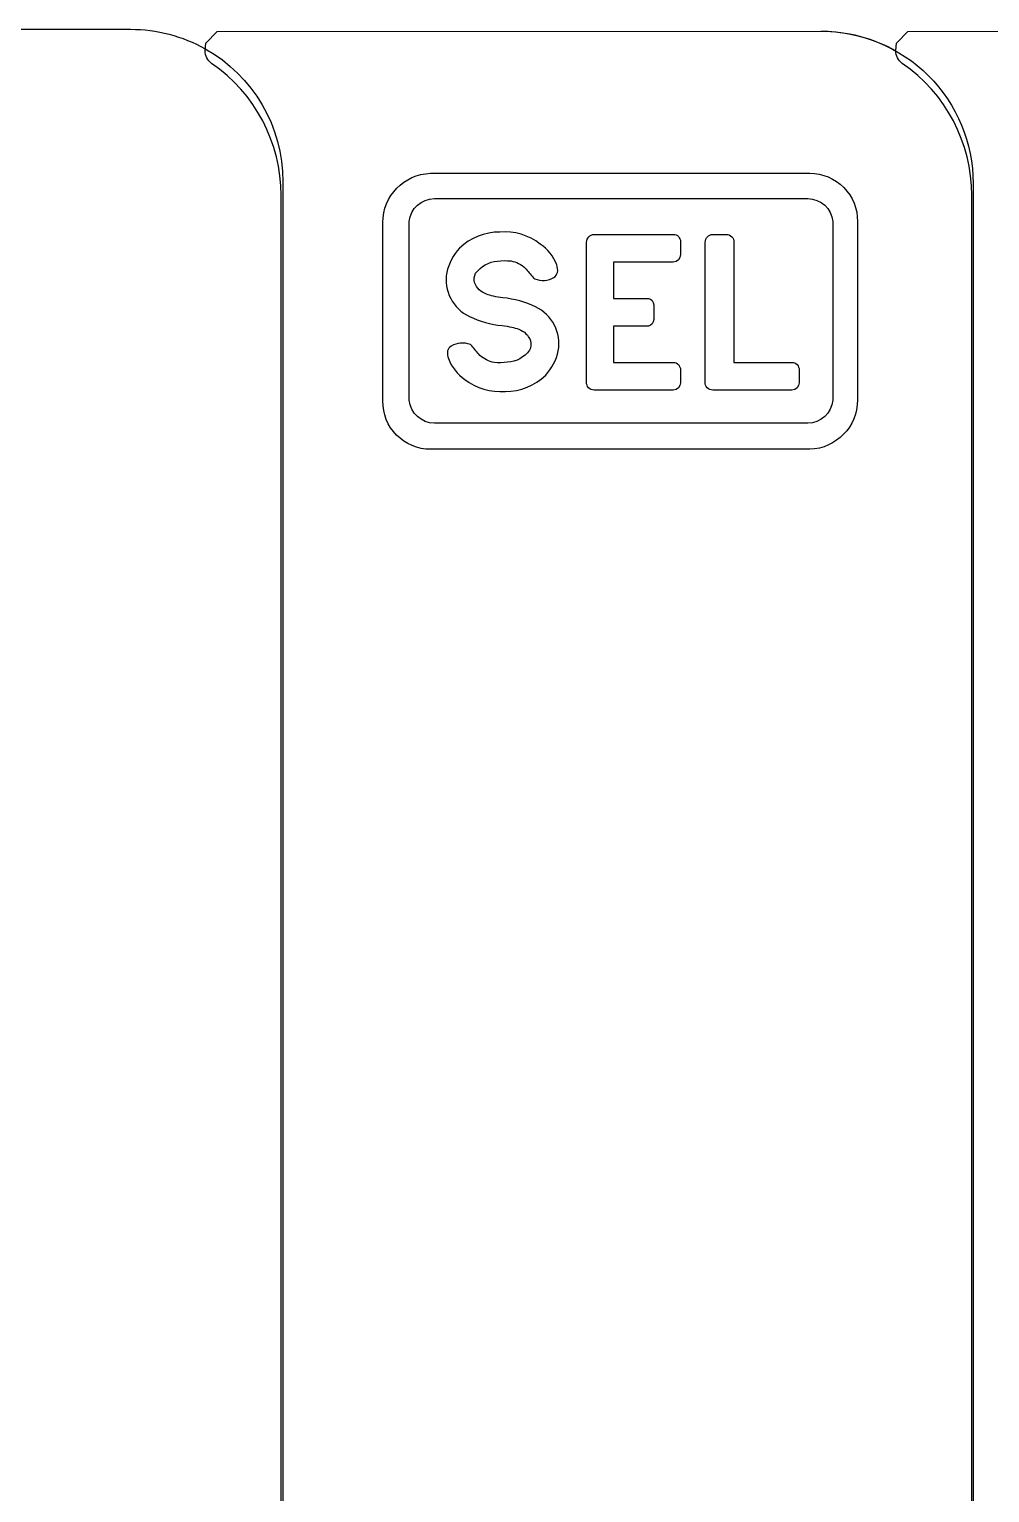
# Model space of a CAD drawing. Extents: x 1 to 47, y 1 to 35.
# Drawn here: x 8.424 to 9.664, y 15.313 to 17.203 of the extents above; entities that cross this region are included whole.
import ezdxf

# ---------------------------------------------------------------- set-up
doc = ezdxf.new("R2010")
doc.units = 0
doc.header["$MEASUREMENT"] = 0
for name, color, linetype in [('10_00______DWG_', 7, 'CONTINUOUS'), ('9_01__0__NONE', 7, 'CONTINUOUS'), ('9_02__1__21_UNIVERSAL_BINA', 7, 'CONTINUOUS'), ('9_03__2__42_UNIVERSAL_BINA', 7, 'CONTINUOUS'), ('9_04__3__63_UNIVERSAL_BINA', 7, 'CONTINUOUS'), ('9_05__4__84_UNIVERSAL_BINA', 7, 'CONTINUOUS'), ('9_06__5__21_UNIVERSAL_BINA', 7, 'CONTINUOUS'), ('9_07__6__21_UNIVERSAL_BINA', 7, 'CONTINUOUS'), ('9_08__7__21_UNIVERSAL_BINA', 7, 'CONTINUOUS'), ('9_09__8__42_UNIVERSAL_BINA', 7, 'CONTINUOUS'), ('9_10__9__42_UNIVERSAL_BINA', 7, 'CONTINUOUS'), ('9_11__A__63_UNIVERSAL_BINA', 7, 'CONTINUOUS'), ('9_12__B__12_ELECTROMECHANI', 7, 'CONTINUOUS'), ('9_13__C__24_ELECTROMECHANI', 7, 'CONTINUOUS'), ('9_14__D__36_ELECTROMECHANI', 7, 'CONTINUOUS'), ('9_15__E__48_ELECTROMECHANI', 7, 'CONTINUOUS')]:
    doc.layers.add(name, color=color, linetype=linetype)

msp = doc.modelspace()

# ---------------------------------------------------------------- linework, layer by layer
at = {"layer": '10_00______DWG_'}
msp.add_lwpolyline([(8.651, 9.6683, -0.128714), (8.5546, 9.643), (3.2781, 9.643, -0.414214), (3.0814, 9.8398), (3.0814, 17.0063, -0.414213), (3.2781, 17.203), (8.5546, 17.203, -0.128714), (8.651, 17.1778, -0.128714)], format="xyb", dxfattribs=at)
at = {"layer": '9_01__0__NONE'}
msp.add_lwpolyline([(8.651, 17.1778, -0.271049), (8.7514, 17.0063), (8.7514, 9.8398, -0.271048), (8.651, 9.6683, -0.271048)], format="xyb", dxfattribs=at)
at = {"layer": '9_02__1__21_UNIVERSAL_BINA'}
for points in [[(8.6516, 17.1851), (8.6665, 17.2), (9.4459, 17.2006, -0.414675), (9.6427, 17.0039), (9.6427, 9.8422, -0.414214), (9.4459, 9.6455), (8.6665, 9.6461), (8.6516, 9.661), (8.6509, 9.6707, -0.255751), (8.6592, 9.6872, 0.24751), (8.749, 9.8577), (8.749, 16.9884, 0.247426), (8.6592, 17.1589, -0.257485), (8.6509, 17.1754)], [(8.942, 17.017), (9.4317, 17.017, -0.41811), (9.4934, 16.9546), (9.4934, 16.7243, -0.404471), (9.4317, 16.6606), (8.942, 16.6606, -0.41811), (8.8804, 16.723), (8.8804, 16.9533, -0.404471)], [(9.4615, 16.9548), (9.4615, 16.7239, -0.387804), (9.4291, 16.6944), (9.4291, 16.6944), (8.9469, 16.6944, -0.387804), (8.9145, 16.7239), (8.9145, 16.7239), (8.9145, 16.9548, -0.387804), (8.9469, 16.9843), (8.9469, 16.9843), (9.4291, 16.9843, -0.387804), (9.4615, 16.9548)], [(9.0314, 16.9412, 0.192116), (8.9793, 16.9203, 0.12608), (8.9629, 16.8889, 0.336344), (8.9922, 16.832, 0.087668), (9.0345, 16.8203, -0.022201), (9.0469, 16.8183, -0.039737), (9.0559, 16.8156, -0.23043), (9.0711, 16.8006, -0.182747), (9.0698, 16.7885, -0.221111), (9.0415, 16.773, -0.058363), (9.0241, 16.7727, -0.13415), (9.0056, 16.7818, 0.006668), (8.9955, 16.794, 0.085557), (8.9934, 16.7958, 0.231613), (8.9686, 16.7939, 0.170757), (8.9639, 16.7876, 0.118457), (8.9651, 16.7777, 0.153081), (8.9862, 16.7508, 0.186266), (9.0386, 16.7353, 0.192116), (9.0907, 16.7562, 0.12608), (9.107, 16.7876, 0.336344), (9.0777, 16.8445, 0.087668), (9.0355, 16.8562, -0.022201), (9.0231, 16.8582, -0.039737), (9.0141, 16.861, -0.23043), (8.9988, 16.876, -0.182747), (9.0002, 16.888, -0.221111), (9.0285, 16.9035, -0.058363), (9.0459, 16.9039, -0.13415), (9.0643, 16.8947, 0.006668), (9.0745, 16.8825, 0.085557), (9.0765, 16.8807, 0.231613), (9.1014, 16.8826, 0.170757), (9.106, 16.8889, 0.118457), (9.1049, 16.8988, 0.153081), (9.0837, 16.9257, 0.186266)], [(9.1784, 16.8197), (9.1784, 16.7728), (9.2555, 16.7728, -0.424366), (9.2647, 16.7632), (9.2647, 16.7466, -0.404134), (9.2555, 16.737), (9.1531, 16.737, -0.432614), (9.1435, 16.7473), (9.1435, 16.9279, -0.396049), (9.1531, 16.9382), (9.2555, 16.9382, -0.424366), (9.2647, 16.9286), (9.2647, 16.912, -0.404134), (9.2555, 16.9024), (9.1784, 16.9024), (9.1784, 16.8555), (9.2235, 16.8555, -0.353971), (9.2302, 16.8472), (9.2302, 16.8472), (9.2302, 16.828, -0.353971), (9.2235, 16.8197)], [(9.3064, 16.9382), (9.324, 16.9382, -0.432614), (9.3337, 16.9279), (9.3337, 16.7728), (9.4087, 16.7728, -0.424366), (9.418, 16.7632), (9.418, 16.7466, -0.404134), (9.4087, 16.737), (9.3064, 16.737, -0.432614), (9.2967, 16.7473), (9.2967, 16.9279, -0.396049)]]:
    msp.add_lwpolyline(points, format="xyb", close=True, dxfattribs=at)
at = {"layer": '9_03__2__42_UNIVERSAL_BINA'}
msp.add_lwpolyline([(9.5428, 9.671, -0.129482), (9.4459, 9.6455), (8.6665, 9.6461), (8.6516, 9.661), (8.6509, 9.6707, -0.255751), (8.6592, 9.6872, 0.24751), (8.749, 9.8577), (8.749, 16.9884, 0.247426), (8.6592, 17.1589, -0.257485), (8.6509, 17.1754), (8.6516, 17.1851), (8.6665, 17.2), (9.4459, 17.2006, -0.129566), (9.5428, 17.1751, -0.129566)], format="xyb", dxfattribs=at)
for points in [[(9.5436, 17.1851), (9.5585, 17.2), (10.3379, 17.2006, -0.414675), (10.5347, 17.0039), (10.5347, 9.8422, -0.414214), (10.3379, 9.6455), (9.5585, 9.6461), (9.5436, 9.661), (9.5429, 9.6707, -0.255751), (9.5512, 9.6872, 0.24751), (9.641, 9.8577), (9.641, 16.9884, 0.247426), (9.5512, 17.1589, -0.257485), (9.5429, 17.1754)], [(8.942, 17.017), (9.4317, 17.017, -0.41811), (9.4934, 16.9546), (9.4934, 16.7243, -0.404471), (9.4317, 16.6606), (8.942, 16.6606, -0.41811), (8.8804, 16.723), (8.8804, 16.9533, -0.404471)], [(9.4615, 16.9548), (9.4615, 16.7239, -0.387804), (9.4291, 16.6944), (9.4291, 16.6944), (8.9469, 16.6944, -0.387804), (8.9145, 16.7239), (8.9145, 16.7239), (8.9145, 16.9548, -0.387804), (8.9469, 16.9843), (8.9469, 16.9843), (9.4291, 16.9843, -0.387804), (9.4615, 16.9548)], [(9.0314, 16.9412, 0.192116), (8.9793, 16.9203, 0.12608), (8.9629, 16.8889, 0.336344), (8.9922, 16.832, 0.087668), (9.0345, 16.8203, -0.022201), (9.0469, 16.8183, -0.039737), (9.0559, 16.8156, -0.23043), (9.0711, 16.8006, -0.182747), (9.0698, 16.7885, -0.221111), (9.0415, 16.773, -0.058363), (9.0241, 16.7727, -0.13415), (9.0056, 16.7818, 0.006668), (8.9955, 16.794, 0.085557), (8.9934, 16.7958, 0.231613), (8.9686, 16.7939, 0.170757), (8.9639, 16.7876, 0.118457), (8.9651, 16.7777, 0.153081), (8.9862, 16.7508, 0.186266), (9.0386, 16.7353, 0.192116), (9.0907, 16.7562, 0.12608), (9.107, 16.7876, 0.336344), (9.0777, 16.8445, 0.087668), (9.0355, 16.8562, -0.022201), (9.0231, 16.8582, -0.039737), (9.0141, 16.861, -0.23043), (8.9988, 16.876, -0.182747), (9.0002, 16.888, -0.221111), (9.0285, 16.9035, -0.058363), (9.0459, 16.9039, -0.13415), (9.0643, 16.8947, 0.006668), (9.0745, 16.8825, 0.085557), (9.0765, 16.8807, 0.231613), (9.1014, 16.8826, 0.170757), (9.106, 16.8889, 0.118457), (9.1049, 16.8988, 0.153081), (9.0837, 16.9257, 0.186266)], [(9.1784, 16.8197), (9.1784, 16.7728), (9.2555, 16.7728, -0.424366), (9.2647, 16.7632), (9.2647, 16.7466, -0.404134), (9.2555, 16.737), (9.1531, 16.737, -0.432614), (9.1435, 16.7473), (9.1435, 16.9279, -0.396049), (9.1531, 16.9382), (9.2555, 16.9382, -0.424366), (9.2647, 16.9286), (9.2647, 16.912, -0.404134), (9.2555, 16.9024), (9.1784, 16.9024), (9.1784, 16.8555), (9.2235, 16.8555, -0.353971), (9.2302, 16.8472), (9.2302, 16.8472), (9.2302, 16.828, -0.353971), (9.2235, 16.8197)], [(9.3064, 16.9382), (9.324, 16.9382, -0.432614), (9.3337, 16.9279), (9.3337, 16.7728), (9.4087, 16.7728, -0.424366), (9.418, 16.7632), (9.418, 16.7466, -0.404134), (9.4087, 16.737), (9.3064, 16.737, -0.432614), (9.2967, 16.7473), (9.2967, 16.9279, -0.396049)]]:
    msp.add_lwpolyline(points, format="xyb", close=True, dxfattribs=at)
at = {"layer": '9_04__3__63_UNIVERSAL_BINA'}
for points in [[(9.5428, 9.671, -0.129482), (9.4459, 9.6455), (8.6665, 9.6461), (8.6516, 9.661), (8.6509, 9.6707, -0.255751), (8.6592, 9.6872, 0.24751), (8.749, 9.8577), (8.749, 16.9884, 0.247426), (8.6592, 17.1589, -0.257485), (8.6509, 17.1754), (8.6516, 17.1851), (8.6665, 17.2), (9.4459, 17.2006, -0.129566), (9.5428, 17.1751, -0.129566)], [(10.4348, 9.671, -0.129482), (10.3379, 9.6455), (9.5585, 9.6461), (9.5436, 9.661), (9.5429, 9.6707, -0.255751), (9.5512, 9.6872, 0.24751), (9.641, 9.8577), (9.641, 16.9884, 0.247426), (9.5512, 17.1589, -0.257485), (9.5429, 17.1754), (9.5436, 17.1851), (9.5585, 17.2), (10.3379, 17.2006, -0.129566), (10.4348, 17.1751, -0.129566)]]:
    msp.add_lwpolyline(points, format="xyb", dxfattribs=at)
for points in [[(8.942, 17.017), (9.4317, 17.017, -0.41811), (9.4934, 16.9546), (9.4934, 16.7243, -0.404471), (9.4317, 16.6606), (8.942, 16.6606, -0.41811), (8.8804, 16.723), (8.8804, 16.9533, -0.404471)], [(9.4615, 16.9548), (9.4615, 16.7239, -0.387804), (9.4291, 16.6944), (9.4291, 16.6944), (8.9469, 16.6944, -0.387804), (8.9145, 16.7239), (8.9145, 16.7239), (8.9145, 16.9548, -0.387804), (8.9469, 16.9843), (8.9469, 16.9843), (9.4291, 16.9843, -0.387804), (9.4615, 16.9548)], [(9.0314, 16.9412, 0.192116), (8.9793, 16.9203, 0.12608), (8.9629, 16.8889, 0.336344), (8.9922, 16.832, 0.087668), (9.0345, 16.8203, -0.022201), (9.0469, 16.8183, -0.039737), (9.0559, 16.8156, -0.23043), (9.0711, 16.8006, -0.182747), (9.0698, 16.7885, -0.221111), (9.0415, 16.773, -0.058363), (9.0241, 16.7727, -0.13415), (9.0056, 16.7818, 0.006668), (8.9955, 16.794, 0.085557), (8.9934, 16.7958, 0.231613), (8.9686, 16.7939, 0.170757), (8.9639, 16.7876, 0.118457), (8.9651, 16.7777, 0.153081), (8.9862, 16.7508, 0.186266), (9.0386, 16.7353, 0.192116), (9.0907, 16.7562, 0.12608), (9.107, 16.7876, 0.336344), (9.0777, 16.8445, 0.087668), (9.0355, 16.8562, -0.022201), (9.0231, 16.8582, -0.039737), (9.0141, 16.861, -0.23043), (8.9988, 16.876, -0.182747), (9.0002, 16.888, -0.221111), (9.0285, 16.9035, -0.058363), (9.0459, 16.9039, -0.13415), (9.0643, 16.8947, 0.006668), (9.0745, 16.8825, 0.085557), (9.0765, 16.8807, 0.231613), (9.1014, 16.8826, 0.170757), (9.106, 16.8889, 0.118457), (9.1049, 16.8988, 0.153081), (9.0837, 16.9257, 0.186266)], [(9.1784, 16.8197), (9.1784, 16.7728), (9.2555, 16.7728, -0.424366), (9.2647, 16.7632), (9.2647, 16.7466, -0.404134), (9.2555, 16.737), (9.1531, 16.737, -0.432614), (9.1435, 16.7473), (9.1435, 16.9279, -0.396049), (9.1531, 16.9382), (9.2555, 16.9382, -0.424366), (9.2647, 16.9286), (9.2647, 16.912, -0.404134), (9.2555, 16.9024), (9.1784, 16.9024), (9.1784, 16.8555), (9.2235, 16.8555, -0.353971), (9.2302, 16.8472), (9.2302, 16.8472), (9.2302, 16.828, -0.353971), (9.2235, 16.8197)], [(9.3064, 16.9382), (9.324, 16.9382, -0.432614), (9.3337, 16.9279), (9.3337, 16.7728), (9.4087, 16.7728, -0.424366), (9.418, 16.7632), (9.418, 16.7466, -0.404134), (9.4087, 16.737), (9.3064, 16.737, -0.432614), (9.2967, 16.7473), (9.2967, 16.9279, -0.396049)]]:
    msp.add_lwpolyline(points, format="xyb", close=True, dxfattribs=at)
at = {"layer": '9_05__4__84_UNIVERSAL_BINA'}
for points in [[(9.5428, 9.671, -0.129482), (9.4459, 9.6455), (8.6665, 9.6461), (8.6516, 9.661), (8.6509, 9.6707, -0.255751), (8.6592, 9.6872, 0.24751), (8.749, 9.8577), (8.749, 16.9884, 0.247426), (8.6592, 17.1589, -0.257485), (8.6509, 17.1754), (8.6516, 17.1851), (8.6665, 17.2), (9.4459, 17.2006, -0.129566), (9.5428, 17.1751)], [(10.4348, 9.671, -0.129482), (10.3379, 9.6455), (9.5585, 9.6461), (9.5436, 9.661), (9.5429, 9.6707, -0.255751), (9.5512, 9.6872, 0.24751), (9.641, 9.8577), (9.641, 16.9884, 0.247426), (9.5512, 17.1589, -0.257485), (9.5429, 17.1754), (9.5436, 17.1851), (9.5585, 17.2), (10.3379, 17.2006, -0.129566), (10.4348, 17.1751, -0.129566)]]:
    msp.add_lwpolyline(points, format="xyb", dxfattribs=at)
for points in [[(8.942, 17.017), (9.4317, 17.017, -0.41811), (9.4934, 16.9546), (9.4934, 16.7243, -0.404471), (9.4317, 16.6606), (8.942, 16.6606, -0.41811), (8.8804, 16.723), (8.8804, 16.9533, -0.404471)], [(9.4615, 16.9548), (9.4615, 16.7239, -0.387804), (9.4291, 16.6944), (9.4291, 16.6944), (8.9469, 16.6944, -0.387804), (8.9145, 16.7239), (8.9145, 16.7239), (8.9145, 16.9548, -0.387804), (8.9469, 16.9843), (8.9469, 16.9843), (9.4291, 16.9843, -0.387804), (9.4615, 16.9548)], [(9.0314, 16.9412, 0.192116), (8.9793, 16.9203, 0.12608), (8.9629, 16.8889, 0.336344), (8.9922, 16.832, 0.087668), (9.0345, 16.8203, -0.022201), (9.0469, 16.8183, -0.039737), (9.0559, 16.8156, -0.23043), (9.0711, 16.8006, -0.182747), (9.0698, 16.7885, -0.221111), (9.0415, 16.773, -0.058363), (9.0241, 16.7727, -0.13415), (9.0056, 16.7818, 0.006668), (8.9955, 16.794, 0.085557), (8.9934, 16.7958, 0.231613), (8.9686, 16.7939, 0.170757), (8.9639, 16.7876, 0.118457), (8.9651, 16.7777, 0.153081), (8.9862, 16.7508, 0.186266), (9.0386, 16.7353, 0.192116), (9.0907, 16.7562, 0.12608), (9.107, 16.7876, 0.336344), (9.0777, 16.8445, 0.087668), (9.0355, 16.8562, -0.022201), (9.0231, 16.8582, -0.039737), (9.0141, 16.861, -0.23043), (8.9988, 16.876, -0.182747), (9.0002, 16.888, -0.221111), (9.0285, 16.9035, -0.058363), (9.0459, 16.9039, -0.13415), (9.0643, 16.8947, 0.006668), (9.0745, 16.8825, 0.085557), (9.0765, 16.8807, 0.231613), (9.1014, 16.8826, 0.170757), (9.106, 16.8889, 0.118457), (9.1049, 16.8988, 0.153081), (9.0837, 16.9257, 0.186266)], [(9.1784, 16.8197), (9.1784, 16.7728), (9.2555, 16.7728, -0.424366), (9.2647, 16.7632), (9.2647, 16.7466, -0.404134), (9.2555, 16.737), (9.1531, 16.737, -0.432614), (9.1435, 16.7473), (9.1435, 16.9279, -0.396049), (9.1531, 16.9382), (9.2555, 16.9382, -0.424366), (9.2647, 16.9286), (9.2647, 16.912, -0.404134), (9.2555, 16.9024), (9.1784, 16.9024), (9.1784, 16.8555), (9.2235, 16.8555, -0.353971), (9.2302, 16.8472), (9.2302, 16.8472), (9.2302, 16.828, -0.353971), (9.2235, 16.8197)], [(9.3064, 16.9382), (9.324, 16.9382, -0.432614), (9.3337, 16.9279), (9.3337, 16.7728), (9.4087, 16.7728, -0.424366), (9.418, 16.7632), (9.418, 16.7466, -0.404134), (9.4087, 16.737), (9.3064, 16.737, -0.432614), (9.2967, 16.7473), (9.2967, 16.9279, -0.396049)]]:
    msp.add_lwpolyline(points, format="xyb", close=True, dxfattribs=at)
at = {"layer": '9_06__5__21_UNIVERSAL_BINA'}
msp.add_lwpolyline([(9.5428, 9.671, -0.129482), (9.4459, 9.6455), (8.6665, 9.6461), (8.6516, 9.661), (8.6509, 9.6707, -0.255751), (8.6592, 9.6872, 0.24751), (8.749, 9.8577), (8.749, 16.9884, 0.247426), (8.6592, 17.1589, -0.257485), (8.6509, 17.1754), (8.6516, 17.1851), (8.6665, 17.2), (9.4459, 17.2006, -0.129566), (9.5428, 17.1751, -0.129566)], format="xyb", dxfattribs=at)
for points in [[(9.5436, 17.1851), (9.5585, 17.2), (10.3379, 17.2006, -0.414675), (10.5347, 17.0039), (10.5347, 9.8422, -0.414214), (10.3379, 9.6455), (9.5585, 9.6461), (9.5436, 9.661), (9.5429, 9.6707, -0.255751), (9.5512, 9.6872, 0.24751), (9.641, 9.8577), (9.641, 16.9884, 0.247426), (9.5512, 17.1589, -0.257485), (9.5429, 17.1754)], [(8.942, 17.017), (9.4317, 17.017, -0.41811), (9.4934, 16.9546), (9.4934, 16.7243, -0.404471), (9.4317, 16.6606), (8.942, 16.6606, -0.41811), (8.8804, 16.723), (8.8804, 16.9533, -0.404471)], [(9.4615, 16.9548), (9.4615, 16.7239, -0.387804), (9.4291, 16.6944), (9.4291, 16.6944), (8.9469, 16.6944, -0.387804), (8.9145, 16.7239), (8.9145, 16.7239), (8.9145, 16.9548, -0.387804), (8.9469, 16.9843), (8.9469, 16.9843), (9.4291, 16.9843, -0.387804), (9.4615, 16.9548)], [(9.0314, 16.9412, 0.192116), (8.9793, 16.9203, 0.12608), (8.9629, 16.8889, 0.336344), (8.9922, 16.832, 0.087668), (9.0345, 16.8203, -0.022201), (9.0469, 16.8183, -0.039737), (9.0559, 16.8156, -0.23043), (9.0711, 16.8006, -0.182747), (9.0698, 16.7885, -0.221111), (9.0415, 16.773, -0.058363), (9.0241, 16.7727, -0.13415), (9.0056, 16.7818, 0.006668), (8.9955, 16.794, 0.085557), (8.9934, 16.7958, 0.231613), (8.9686, 16.7939, 0.170757), (8.9639, 16.7876, 0.118457), (8.9651, 16.7777, 0.153081), (8.9862, 16.7508, 0.186266), (9.0386, 16.7353, 0.192116), (9.0907, 16.7562, 0.12608), (9.107, 16.7876, 0.336344), (9.0777, 16.8445, 0.087668), (9.0355, 16.8562, -0.022201), (9.0231, 16.8582, -0.039737), (9.0141, 16.861, -0.23043), (8.9988, 16.876, -0.182747), (9.0002, 16.888, -0.221111), (9.0285, 16.9035, -0.058363), (9.0459, 16.9039, -0.13415), (9.0643, 16.8947, 0.006668), (9.0745, 16.8825, 0.085557), (9.0765, 16.8807, 0.231613), (9.1014, 16.8826, 0.170757), (9.106, 16.8889, 0.118457), (9.1049, 16.8988, 0.153081), (9.0837, 16.9257, 0.186266)], [(9.1784, 16.8197), (9.1784, 16.7728), (9.2555, 16.7728, -0.424366), (9.2647, 16.7632), (9.2647, 16.7466, -0.404134), (9.2555, 16.737), (9.1531, 16.737, -0.432614), (9.1435, 16.7473), (9.1435, 16.9279, -0.396049), (9.1531, 16.9382), (9.2555, 16.9382, -0.424366), (9.2647, 16.9286), (9.2647, 16.912, -0.404134), (9.2555, 16.9024), (9.1784, 16.9024), (9.1784, 16.8555), (9.2235, 16.8555, -0.353971), (9.2302, 16.8472), (9.2302, 16.8472), (9.2302, 16.828, -0.353971), (9.2235, 16.8197)], [(9.3064, 16.9382), (9.324, 16.9382, -0.432614), (9.3337, 16.9279), (9.3337, 16.7728), (9.4087, 16.7728, -0.424366), (9.418, 16.7632), (9.418, 16.7466, -0.404134), (9.4087, 16.737), (9.3064, 16.737, -0.432614), (9.2967, 16.7473), (9.2967, 16.9279, -0.396049)]]:
    msp.add_lwpolyline(points, format="xyb", close=True, dxfattribs=at)
at = {"layer": '9_07__6__21_UNIVERSAL_BINA'}
for points in [[(9.5428, 9.671, -0.129482), (9.4459, 9.6455), (8.6665, 9.6461), (8.6516, 9.661), (8.6509, 9.6707, -0.255751), (8.6592, 9.6872, 0.24751), (8.749, 9.8577), (8.749, 16.9884, 0.247426), (8.6592, 17.1589, -0.257485), (8.6509, 17.1754), (8.6516, 17.1851), (8.6665, 17.2), (9.4459, 17.2006, -0.129566), (9.5428, 17.1751, -0.129566)], [(10.4348, 9.671, -0.129482), (10.3379, 9.6455), (9.5585, 9.6461), (9.5436, 9.661), (9.5429, 9.6707, -0.255751), (9.5512, 9.6872, 0.24751), (9.641, 9.8577), (9.641, 16.9884, 0.247426), (9.5512, 17.1589, -0.257485), (9.5429, 17.1754), (9.5436, 17.1851), (9.5585, 17.2), (10.3379, 17.2006, -0.129566), (10.4348, 17.1751, -0.129566)]]:
    msp.add_lwpolyline(points, format="xyb", dxfattribs=at)
for points in [[(8.942, 17.017), (9.4317, 17.017, -0.41811), (9.4934, 16.9546), (9.4934, 16.7243, -0.404471), (9.4317, 16.6606), (8.942, 16.6606, -0.41811), (8.8804, 16.723), (8.8804, 16.9533, -0.404471)], [(9.4615, 16.9548), (9.4615, 16.7239, -0.387804), (9.4291, 16.6944), (9.4291, 16.6944), (8.9469, 16.6944, -0.387804), (8.9145, 16.7239), (8.9145, 16.7239), (8.9145, 16.9548, -0.387804), (8.9469, 16.9843), (8.9469, 16.9843), (9.4291, 16.9843, -0.387804), (9.4615, 16.9548)], [(9.0314, 16.9412, 0.192116), (8.9793, 16.9203, 0.12608), (8.9629, 16.8889, 0.336344), (8.9922, 16.832, 0.087668), (9.0345, 16.8203, -0.022201), (9.0469, 16.8183, -0.039737), (9.0559, 16.8156, -0.23043), (9.0711, 16.8006, -0.182747), (9.0698, 16.7885, -0.221111), (9.0415, 16.773, -0.058363), (9.0241, 16.7727, -0.13415), (9.0056, 16.7818, 0.006668), (8.9955, 16.794, 0.085557), (8.9934, 16.7958, 0.231613), (8.9686, 16.7939, 0.170757), (8.9639, 16.7876, 0.118457), (8.9651, 16.7777, 0.153081), (8.9862, 16.7508, 0.186266), (9.0386, 16.7353, 0.192116), (9.0907, 16.7562, 0.12608), (9.107, 16.7876, 0.336344), (9.0777, 16.8445, 0.087668), (9.0355, 16.8562, -0.022201), (9.0231, 16.8582, -0.039737), (9.0141, 16.861, -0.23043), (8.9988, 16.876, -0.182747), (9.0002, 16.888, -0.221111), (9.0285, 16.9035, -0.058363), (9.0459, 16.9039, -0.13415), (9.0643, 16.8947, 0.006668), (9.0745, 16.8825, 0.085557), (9.0765, 16.8807, 0.231613), (9.1014, 16.8826, 0.170757), (9.106, 16.8889, 0.118457), (9.1049, 16.8988, 0.153081), (9.0837, 16.9257, 0.186266)], [(9.1784, 16.8197), (9.1784, 16.7728), (9.2555, 16.7728, -0.424366), (9.2647, 16.7632), (9.2647, 16.7466, -0.404134), (9.2555, 16.737), (9.1531, 16.737, -0.432614), (9.1435, 16.7473), (9.1435, 16.9279, -0.396049), (9.1531, 16.9382), (9.2555, 16.9382, -0.424366), (9.2647, 16.9286), (9.2647, 16.912, -0.404134), (9.2555, 16.9024), (9.1784, 16.9024), (9.1784, 16.8555), (9.2235, 16.8555, -0.353971), (9.2302, 16.8472), (9.2302, 16.8472), (9.2302, 16.828, -0.353971), (9.2235, 16.8197)], [(9.3064, 16.9382), (9.324, 16.9382, -0.432614), (9.3337, 16.9279), (9.3337, 16.7728), (9.4087, 16.7728, -0.424366), (9.418, 16.7632), (9.418, 16.7466, -0.404134), (9.4087, 16.737), (9.3064, 16.737, -0.432614), (9.2967, 16.7473), (9.2967, 16.9279, -0.396049)]]:
    msp.add_lwpolyline(points, format="xyb", close=True, dxfattribs=at)
at = {"layer": '9_08__7__21_UNIVERSAL_BINA'}
for points in [[(9.5428, 9.671, -0.129482), (9.4459, 9.6455), (8.6665, 9.6461), (8.6516, 9.661), (8.6509, 9.6707, -0.255751), (8.6592, 9.6872, 0.24751), (8.749, 9.8577), (8.749, 16.9884, 0.247426), (8.6592, 17.1589, -0.257485), (8.6509, 17.1754), (8.6516, 17.1851), (8.6665, 17.2), (9.4459, 17.2006, -0.129566), (9.5428, 17.1751)], [(10.4348, 9.671, -0.129482), (10.3379, 9.6455), (9.5585, 9.6461), (9.5436, 9.661), (9.5429, 9.6707, -0.255751), (9.5512, 9.6872, 0.24751), (9.641, 9.8577), (9.641, 16.9884, 0.247426), (9.5512, 17.1589, -0.257485), (9.5429, 17.1754), (9.5436, 17.1851), (9.5585, 17.2), (10.3379, 17.2006, -0.129566), (10.4348, 17.1751, -0.129566)]]:
    msp.add_lwpolyline(points, format="xyb", dxfattribs=at)
for points in [[(8.942, 17.017), (9.4317, 17.017, -0.41811), (9.4934, 16.9546), (9.4934, 16.7243, -0.404471), (9.4317, 16.6606), (8.942, 16.6606, -0.41811), (8.8804, 16.723), (8.8804, 16.9533, -0.404471)], [(9.4615, 16.9548), (9.4615, 16.7239, -0.387804), (9.4291, 16.6944), (9.4291, 16.6944), (8.9469, 16.6944, -0.387804), (8.9145, 16.7239), (8.9145, 16.7239), (8.9145, 16.9548, -0.387804), (8.9469, 16.9843), (8.9469, 16.9843), (9.4291, 16.9843, -0.387804), (9.4615, 16.9548)], [(9.0314, 16.9412, 0.192116), (8.9793, 16.9203, 0.12608), (8.9629, 16.8889, 0.336344), (8.9922, 16.832, 0.087668), (9.0345, 16.8203, -0.022201), (9.0469, 16.8183, -0.039737), (9.0559, 16.8156, -0.23043), (9.0711, 16.8006, -0.182747), (9.0698, 16.7885, -0.221111), (9.0415, 16.773, -0.058363), (9.0241, 16.7727, -0.13415), (9.0056, 16.7818, 0.006668), (8.9955, 16.794, 0.085557), (8.9934, 16.7958, 0.231613), (8.9686, 16.7939, 0.170757), (8.9639, 16.7876, 0.118457), (8.9651, 16.7777, 0.153081), (8.9862, 16.7508, 0.186266), (9.0386, 16.7353, 0.192116), (9.0907, 16.7562, 0.12608), (9.107, 16.7876, 0.336344), (9.0777, 16.8445, 0.087668), (9.0355, 16.8562, -0.022201), (9.0231, 16.8582, -0.039737), (9.0141, 16.861, -0.23043), (8.9988, 16.876, -0.182747), (9.0002, 16.888, -0.221111), (9.0285, 16.9035, -0.058363), (9.0459, 16.9039, -0.13415), (9.0643, 16.8947, 0.006668), (9.0745, 16.8825, 0.085557), (9.0765, 16.8807, 0.231613), (9.1014, 16.8826, 0.170757), (9.106, 16.8889, 0.118457), (9.1049, 16.8988, 0.153081), (9.0837, 16.9257, 0.186266)], [(9.1784, 16.8197), (9.1784, 16.7728), (9.2555, 16.7728, -0.424366), (9.2647, 16.7632), (9.2647, 16.7466, -0.404134), (9.2555, 16.737), (9.1531, 16.737, -0.432614), (9.1435, 16.7473), (9.1435, 16.9279, -0.396049), (9.1531, 16.9382), (9.2555, 16.9382, -0.424366), (9.2647, 16.9286), (9.2647, 16.912, -0.404134), (9.2555, 16.9024), (9.1784, 16.9024), (9.1784, 16.8555), (9.2235, 16.8555, -0.353971), (9.2302, 16.8472), (9.2302, 16.8472), (9.2302, 16.828, -0.353971), (9.2235, 16.8197)], [(9.3064, 16.9382), (9.324, 16.9382, -0.432614), (9.3337, 16.9279), (9.3337, 16.7728), (9.4087, 16.7728, -0.424366), (9.418, 16.7632), (9.418, 16.7466, -0.404134), (9.4087, 16.737), (9.3064, 16.737, -0.432614), (9.2967, 16.7473), (9.2967, 16.9279, -0.396049)]]:
    msp.add_lwpolyline(points, format="xyb", close=True, dxfattribs=at)
at = {"layer": '9_09__8__42_UNIVERSAL_BINA'}
for points in [[(9.5428, 9.671, -0.129482), (9.4459, 9.6455), (8.6665, 9.6461), (8.6516, 9.661), (8.6509, 9.6707, -0.255751), (8.6592, 9.6872, 0.24751), (8.749, 9.8577), (8.749, 16.9884, 0.247426), (8.6592, 17.1589, -0.257485), (8.6509, 17.1754), (8.6516, 17.1851), (8.6665, 17.2), (9.4459, 17.2006, -0.129566), (9.5428, 17.1751, -0.129566)], [(10.4348, 9.671, -0.129482), (10.3379, 9.6455), (9.5585, 9.6461), (9.5436, 9.661), (9.5429, 9.6707, -0.255751), (9.5512, 9.6872, 0.24751), (9.641, 9.8577), (9.641, 16.9884, 0.247426), (9.5512, 17.1589, -0.257485), (9.5429, 17.1754), (9.5436, 17.1851), (9.5585, 17.2), (10.3379, 17.2006, -0.129566), (10.4348, 17.1751, -0.129566)]]:
    msp.add_lwpolyline(points, format="xyb", dxfattribs=at)
for points in [[(8.942, 17.017), (9.4317, 17.017, -0.41811), (9.4934, 16.9546), (9.4934, 16.7243, -0.404471), (9.4317, 16.6606), (8.942, 16.6606, -0.41811), (8.8804, 16.723), (8.8804, 16.9533, -0.404471)], [(9.4615, 16.9548), (9.4615, 16.7239, -0.387804), (9.4291, 16.6944), (9.4291, 16.6944), (8.9469, 16.6944, -0.387804), (8.9145, 16.7239), (8.9145, 16.7239), (8.9145, 16.9548, -0.387804), (8.9469, 16.9843), (8.9469, 16.9843), (9.4291, 16.9843, -0.387804), (9.4615, 16.9548)], [(9.0314, 16.9412, 0.192116), (8.9793, 16.9203, 0.12608), (8.9629, 16.8889, 0.336344), (8.9922, 16.832, 0.087668), (9.0345, 16.8203, -0.022201), (9.0469, 16.8183, -0.039737), (9.0559, 16.8156, -0.23043), (9.0711, 16.8006, -0.182747), (9.0698, 16.7885, -0.221111), (9.0415, 16.773, -0.058363), (9.0241, 16.7727, -0.13415), (9.0056, 16.7818, 0.006668), (8.9955, 16.794, 0.085557), (8.9934, 16.7958, 0.231613), (8.9686, 16.7939, 0.170757), (8.9639, 16.7876, 0.118457), (8.9651, 16.7777, 0.153081), (8.9862, 16.7508, 0.186266), (9.0386, 16.7353, 0.192116), (9.0907, 16.7562, 0.12608), (9.107, 16.7876, 0.336344), (9.0777, 16.8445, 0.087668), (9.0355, 16.8562, -0.022201), (9.0231, 16.8582, -0.039737), (9.0141, 16.861, -0.23043), (8.9988, 16.876, -0.182747), (9.0002, 16.888, -0.221111), (9.0285, 16.9035, -0.058363), (9.0459, 16.9039, -0.13415), (9.0643, 16.8947, 0.006668), (9.0745, 16.8825, 0.085557), (9.0765, 16.8807, 0.231613), (9.1014, 16.8826, 0.170757), (9.106, 16.8889, 0.118457), (9.1049, 16.8988, 0.153081), (9.0837, 16.9257, 0.186266)], [(9.1784, 16.8197), (9.1784, 16.7728), (9.2555, 16.7728, -0.424366), (9.2647, 16.7632), (9.2647, 16.7466, -0.404134), (9.2555, 16.737), (9.1531, 16.737, -0.432614), (9.1435, 16.7473), (9.1435, 16.9279, -0.396049), (9.1531, 16.9382), (9.2555, 16.9382, -0.424366), (9.2647, 16.9286), (9.2647, 16.912, -0.404134), (9.2555, 16.9024), (9.1784, 16.9024), (9.1784, 16.8555), (9.2235, 16.8555, -0.353971), (9.2302, 16.8472), (9.2302, 16.8472), (9.2302, 16.828, -0.353971), (9.2235, 16.8197)], [(9.3064, 16.9382), (9.324, 16.9382, -0.432614), (9.3337, 16.9279), (9.3337, 16.7728), (9.4087, 16.7728, -0.424366), (9.418, 16.7632), (9.418, 16.7466, -0.404134), (9.4087, 16.737), (9.3064, 16.737, -0.432614), (9.2967, 16.7473), (9.2967, 16.9279, -0.396049)]]:
    msp.add_lwpolyline(points, format="xyb", close=True, dxfattribs=at)
at = {"layer": '9_10__9__42_UNIVERSAL_BINA'}
for points in [[(9.5428, 9.671, -0.129482), (9.4459, 9.6455), (8.6665, 9.6461), (8.6516, 9.661), (8.6509, 9.6707, -0.255751), (8.6592, 9.6872, 0.24751), (8.749, 9.8577), (8.749, 16.9884, 0.247426), (8.6592, 17.1589, -0.257485), (8.6509, 17.1754), (8.6516, 17.1851), (8.6665, 17.2), (9.4459, 17.2006, -0.129566), (9.5428, 17.1751)], [(10.4348, 9.671, -0.129482), (10.3379, 9.6455), (9.5585, 9.6461), (9.5436, 9.661), (9.5429, 9.6707, -0.255751), (9.5512, 9.6872, 0.24751), (9.641, 9.8577), (9.641, 16.9884, 0.247426), (9.5512, 17.1589, -0.257485), (9.5429, 17.1754), (9.5436, 17.1851), (9.5585, 17.2), (10.3379, 17.2006, -0.129566), (10.4348, 17.1751, -0.129566)]]:
    msp.add_lwpolyline(points, format="xyb", dxfattribs=at)
for points in [[(8.942, 17.017), (9.4317, 17.017, -0.41811), (9.4934, 16.9546), (9.4934, 16.7243, -0.404471), (9.4317, 16.6606), (8.942, 16.6606, -0.41811), (8.8804, 16.723), (8.8804, 16.9533, -0.404471)], [(9.4615, 16.9548), (9.4615, 16.7239, -0.387804), (9.4291, 16.6944), (9.4291, 16.6944), (8.9469, 16.6944, -0.387804), (8.9145, 16.7239), (8.9145, 16.7239), (8.9145, 16.9548, -0.387804), (8.9469, 16.9843), (8.9469, 16.9843), (9.4291, 16.9843, -0.387804), (9.4615, 16.9548)], [(9.0314, 16.9412, 0.192116), (8.9793, 16.9203, 0.12608), (8.9629, 16.8889, 0.336344), (8.9922, 16.832, 0.087668), (9.0345, 16.8203, -0.022201), (9.0469, 16.8183, -0.039737), (9.0559, 16.8156, -0.23043), (9.0711, 16.8006, -0.182747), (9.0698, 16.7885, -0.221111), (9.0415, 16.773, -0.058363), (9.0241, 16.7727, -0.13415), (9.0056, 16.7818, 0.006668), (8.9955, 16.794, 0.085557), (8.9934, 16.7958, 0.231613), (8.9686, 16.7939, 0.170757), (8.9639, 16.7876, 0.118457), (8.9651, 16.7777, 0.153081), (8.9862, 16.7508, 0.186266), (9.0386, 16.7353, 0.192116), (9.0907, 16.7562, 0.12608), (9.107, 16.7876, 0.336344), (9.0777, 16.8445, 0.087668), (9.0355, 16.8562, -0.022201), (9.0231, 16.8582, -0.039737), (9.0141, 16.861, -0.23043), (8.9988, 16.876, -0.182747), (9.0002, 16.888, -0.221111), (9.0285, 16.9035, -0.058363), (9.0459, 16.9039, -0.13415), (9.0643, 16.8947, 0.006668), (9.0745, 16.8825, 0.085557), (9.0765, 16.8807, 0.231613), (9.1014, 16.8826, 0.170757), (9.106, 16.8889, 0.118457), (9.1049, 16.8988, 0.153081), (9.0837, 16.9257, 0.186266)], [(9.1784, 16.8197), (9.1784, 16.7728), (9.2555, 16.7728, -0.424366), (9.2647, 16.7632), (9.2647, 16.7466, -0.404134), (9.2555, 16.737), (9.1531, 16.737, -0.432614), (9.1435, 16.7473), (9.1435, 16.9279, -0.396049), (9.1531, 16.9382), (9.2555, 16.9382, -0.424366), (9.2647, 16.9286), (9.2647, 16.912, -0.404134), (9.2555, 16.9024), (9.1784, 16.9024), (9.1784, 16.8555), (9.2235, 16.8555, -0.353971), (9.2302, 16.8472), (9.2302, 16.8472), (9.2302, 16.828, -0.353971), (9.2235, 16.8197)], [(9.3064, 16.9382), (9.324, 16.9382, -0.432614), (9.3337, 16.9279), (9.3337, 16.7728), (9.4087, 16.7728, -0.424366), (9.418, 16.7632), (9.418, 16.7466, -0.404134), (9.4087, 16.737), (9.3064, 16.737, -0.432614), (9.2967, 16.7473), (9.2967, 16.9279, -0.396049)]]:
    msp.add_lwpolyline(points, format="xyb", close=True, dxfattribs=at)
at = {"layer": '9_11__A__63_UNIVERSAL_BINA'}
for points in [[(9.5428, 9.671, -0.129482), (9.4459, 9.6455), (8.6665, 9.6461), (8.6516, 9.661), (8.6509, 9.6707, -0.255751), (8.6592, 9.6872, 0.24751), (8.749, 9.8577), (8.749, 16.9884, 0.247426), (8.6592, 17.1589, -0.257485), (8.6509, 17.1754), (8.6516, 17.1851), (8.6665, 17.2), (9.4459, 17.2006, -0.129566), (9.5428, 17.1751)], [(10.4348, 9.671, -0.129482), (10.3379, 9.6455), (9.5585, 9.6461), (9.5436, 9.661), (9.5429, 9.6707, -0.255751), (9.5512, 9.6872, 0.24751), (9.641, 9.8577), (9.641, 16.9884, 0.247426), (9.5512, 17.1589, -0.257485), (9.5429, 17.1754), (9.5436, 17.1851), (9.5585, 17.2), (10.3379, 17.2006, -0.129566), (10.4348, 17.1751, -0.129566)]]:
    msp.add_lwpolyline(points, format="xyb", dxfattribs=at)
for points in [[(8.942, 17.017), (9.4317, 17.017, -0.41811), (9.4934, 16.9546), (9.4934, 16.7243, -0.404471), (9.4317, 16.6606), (8.942, 16.6606, -0.41811), (8.8804, 16.723), (8.8804, 16.9533, -0.404471)], [(9.4615, 16.9548), (9.4615, 16.7239, -0.387804), (9.4291, 16.6944), (9.4291, 16.6944), (8.9469, 16.6944, -0.387804), (8.9145, 16.7239), (8.9145, 16.7239), (8.9145, 16.9548, -0.387804), (8.9469, 16.9843), (8.9469, 16.9843), (9.4291, 16.9843, -0.387804), (9.4615, 16.9548)], [(9.0314, 16.9412, 0.192116), (8.9793, 16.9203, 0.12608), (8.9629, 16.8889, 0.336344), (8.9922, 16.832, 0.087668), (9.0345, 16.8203, -0.022201), (9.0469, 16.8183, -0.039737), (9.0559, 16.8156, -0.23043), (9.0711, 16.8006, -0.182747), (9.0698, 16.7885, -0.221111), (9.0415, 16.773, -0.058363), (9.0241, 16.7727, -0.13415), (9.0056, 16.7818, 0.006668), (8.9955, 16.794, 0.085557), (8.9934, 16.7958, 0.231613), (8.9686, 16.7939, 0.170757), (8.9639, 16.7876, 0.118457), (8.9651, 16.7777, 0.153081), (8.9862, 16.7508, 0.186266), (9.0386, 16.7353, 0.192116), (9.0907, 16.7562, 0.12608), (9.107, 16.7876, 0.336344), (9.0777, 16.8445, 0.087668), (9.0355, 16.8562, -0.022201), (9.0231, 16.8582, -0.039737), (9.0141, 16.861, -0.23043), (8.9988, 16.876, -0.182747), (9.0002, 16.888, -0.221111), (9.0285, 16.9035, -0.058363), (9.0459, 16.9039, -0.13415), (9.0643, 16.8947, 0.006668), (9.0745, 16.8825, 0.085557), (9.0765, 16.8807, 0.231613), (9.1014, 16.8826, 0.170757), (9.106, 16.8889, 0.118457), (9.1049, 16.8988, 0.153081), (9.0837, 16.9257, 0.186266)], [(9.1784, 16.8197), (9.1784, 16.7728), (9.2555, 16.7728, -0.424366), (9.2647, 16.7632), (9.2647, 16.7466, -0.404134), (9.2555, 16.737), (9.1531, 16.737, -0.432614), (9.1435, 16.7473), (9.1435, 16.9279, -0.396049), (9.1531, 16.9382), (9.2555, 16.9382, -0.424366), (9.2647, 16.9286), (9.2647, 16.912, -0.404134), (9.2555, 16.9024), (9.1784, 16.9024), (9.1784, 16.8555), (9.2235, 16.8555, -0.353971), (9.2302, 16.8472), (9.2302, 16.8472), (9.2302, 16.828, -0.353971), (9.2235, 16.8197)], [(9.3064, 16.9382), (9.324, 16.9382, -0.432614), (9.3337, 16.9279), (9.3337, 16.7728), (9.4087, 16.7728, -0.424366), (9.418, 16.7632), (9.418, 16.7466, -0.404134), (9.4087, 16.737), (9.3064, 16.737, -0.432614), (9.2967, 16.7473), (9.2967, 16.9279, -0.396049)]]:
    msp.add_lwpolyline(points, format="xyb", close=True, dxfattribs=at)
at = {"layer": '9_12__B__12_ELECTROMECHANI'}
for points in [[(8.6516, 17.1851), (8.6665, 17.2), (9.4459, 17.2006, -0.414675), (9.6427, 17.0039), (9.6427, 9.8422, -0.414214), (9.4459, 9.6455), (8.6665, 9.6461), (8.6516, 9.661), (8.6509, 9.6707, -0.255751), (8.6592, 9.6872, 0.24751), (8.749, 9.8577), (8.749, 16.9884, 0.247426), (8.6592, 17.1589, -0.257485), (8.6509, 17.1754)], [(8.942, 17.017), (9.4317, 17.017, -0.41811), (9.4934, 16.9546), (9.4934, 16.7243, -0.404471), (9.4317, 16.6606), (8.942, 16.6606, -0.41811), (8.8804, 16.723), (8.8804, 16.9533, -0.404471)], [(9.4615, 16.9548), (9.4615, 16.7239, -0.387804), (9.4291, 16.6944), (9.4291, 16.6944), (8.9469, 16.6944, -0.387804), (8.9145, 16.7239), (8.9145, 16.7239), (8.9145, 16.9548, -0.387804), (8.9469, 16.9843), (8.9469, 16.9843), (9.4291, 16.9843, -0.387804), (9.4615, 16.9548)], [(9.0314, 16.9412, 0.192116), (8.9793, 16.9203, 0.12608), (8.9629, 16.8889, 0.336344), (8.9922, 16.832, 0.087668), (9.0345, 16.8203, -0.022201), (9.0469, 16.8183, -0.039737), (9.0559, 16.8156, -0.23043), (9.0711, 16.8006, -0.182747), (9.0698, 16.7885, -0.221111), (9.0415, 16.773, -0.058363), (9.0241, 16.7727, -0.13415), (9.0056, 16.7818, 0.006668), (8.9955, 16.794, 0.085557), (8.9934, 16.7958, 0.231613), (8.9686, 16.7939, 0.170757), (8.9639, 16.7876, 0.118457), (8.9651, 16.7777, 0.153081), (8.9862, 16.7508, 0.186266), (9.0386, 16.7353, 0.192116), (9.0907, 16.7562, 0.12608), (9.107, 16.7876, 0.336344), (9.0777, 16.8445, 0.087668), (9.0355, 16.8562, -0.022201), (9.0231, 16.8582, -0.039737), (9.0141, 16.861, -0.23043), (8.9988, 16.876, -0.182747), (9.0002, 16.888, -0.221111), (9.0285, 16.9035, -0.058363), (9.0459, 16.9039, -0.13415), (9.0643, 16.8947, 0.006668), (9.0745, 16.8825, 0.085557), (9.0765, 16.8807, 0.231613), (9.1014, 16.8826, 0.170757), (9.106, 16.8889, 0.118457), (9.1049, 16.8988, 0.153081), (9.0837, 16.9257, 0.186266)], [(9.1784, 16.8197), (9.1784, 16.7728), (9.2555, 16.7728, -0.424366), (9.2647, 16.7632), (9.2647, 16.7466, -0.404134), (9.2555, 16.737), (9.1531, 16.737, -0.432614), (9.1435, 16.7473), (9.1435, 16.9279, -0.396049), (9.1531, 16.9382), (9.2555, 16.9382, -0.424366), (9.2647, 16.9286), (9.2647, 16.912, -0.404134), (9.2555, 16.9024), (9.1784, 16.9024), (9.1784, 16.8555), (9.2235, 16.8555, -0.353971), (9.2302, 16.8472), (9.2302, 16.8472), (9.2302, 16.828, -0.353971), (9.2235, 16.8197)], [(9.3064, 16.9382), (9.324, 16.9382, -0.432614), (9.3337, 16.9279), (9.3337, 16.7728), (9.4087, 16.7728, -0.424366), (9.418, 16.7632), (9.418, 16.7466, -0.404134), (9.4087, 16.737), (9.3064, 16.737, -0.432614), (9.2967, 16.7473), (9.2967, 16.9279, -0.396049)]]:
    msp.add_lwpolyline(points, format="xyb", close=True, dxfattribs=at)
at = {"layer": '9_13__C__24_ELECTROMECHANI'}
msp.add_lwpolyline([(9.5428, 9.671, -0.129482), (9.4459, 9.6455), (8.6665, 9.6461), (8.6516, 9.661), (8.6509, 9.6707, -0.255751), (8.6592, 9.6872, 0.24751), (8.749, 9.8577), (8.749, 16.9884, 0.247426), (8.6592, 17.1589, -0.257485), (8.6509, 17.1754), (8.6516, 17.1851), (8.6665, 17.2), (9.4459, 17.2006, -0.129566), (9.5428, 17.1751, -0.129566)], format="xyb", dxfattribs=at)
for points in [[(9.5436, 17.1851), (9.5585, 17.2), (10.3379, 17.2006, -0.414675), (10.5347, 17.0039), (10.5347, 9.8422, -0.414214), (10.3379, 9.6455), (9.5585, 9.6461), (9.5436, 9.661), (9.5429, 9.6707, -0.255751), (9.5512, 9.6872, 0.24751), (9.641, 9.8577), (9.641, 16.9884, 0.247426), (9.5512, 17.1589, -0.257485), (9.5429, 17.1754)], [(8.942, 17.017), (9.4317, 17.017, -0.41811), (9.4934, 16.9546), (9.4934, 16.7243, -0.404471), (9.4317, 16.6606), (8.942, 16.6606, -0.41811), (8.8804, 16.723), (8.8804, 16.9533, -0.404471)], [(9.4615, 16.9548), (9.4615, 16.7239, -0.387804), (9.4291, 16.6944), (9.4291, 16.6944), (8.9469, 16.6944, -0.387804), (8.9145, 16.7239), (8.9145, 16.7239), (8.9145, 16.9548, -0.387804), (8.9469, 16.9843), (8.9469, 16.9843), (9.4291, 16.9843, -0.387804), (9.4615, 16.9548)], [(9.0314, 16.9412, 0.192116), (8.9793, 16.9203, 0.12608), (8.9629, 16.8889, 0.336344), (8.9922, 16.832, 0.087668), (9.0345, 16.8203, -0.022201), (9.0469, 16.8183, -0.039737), (9.0559, 16.8156, -0.23043), (9.0711, 16.8006, -0.182747), (9.0698, 16.7885, -0.221111), (9.0415, 16.773, -0.058363), (9.0241, 16.7727, -0.13415), (9.0056, 16.7818, 0.006668), (8.9955, 16.794, 0.085557), (8.9934, 16.7958, 0.231613), (8.9686, 16.7939, 0.170757), (8.9639, 16.7876, 0.118457), (8.9651, 16.7777, 0.153081), (8.9862, 16.7508, 0.186266), (9.0386, 16.7353, 0.192116), (9.0907, 16.7562, 0.12608), (9.107, 16.7876, 0.336344), (9.0777, 16.8445, 0.087668), (9.0355, 16.8562, -0.022201), (9.0231, 16.8582, -0.039737), (9.0141, 16.861, -0.23043), (8.9988, 16.876, -0.182747), (9.0002, 16.888, -0.221111), (9.0285, 16.9035, -0.058363), (9.0459, 16.9039, -0.13415), (9.0643, 16.8947, 0.006668), (9.0745, 16.8825, 0.085557), (9.0765, 16.8807, 0.231613), (9.1014, 16.8826, 0.170757), (9.106, 16.8889, 0.118457), (9.1049, 16.8988, 0.153081), (9.0837, 16.9257, 0.186266)], [(9.1784, 16.8197), (9.1784, 16.7728), (9.2555, 16.7728, -0.424366), (9.2647, 16.7632), (9.2647, 16.7466, -0.404134), (9.2555, 16.737), (9.1531, 16.737, -0.432614), (9.1435, 16.7473), (9.1435, 16.9279, -0.396049), (9.1531, 16.9382), (9.2555, 16.9382, -0.424366), (9.2647, 16.9286), (9.2647, 16.912, -0.404134), (9.2555, 16.9024), (9.1784, 16.9024), (9.1784, 16.8555), (9.2235, 16.8555, -0.353971), (9.2302, 16.8472), (9.2302, 16.8472), (9.2302, 16.828, -0.353971), (9.2235, 16.8197)], [(9.3064, 16.9382), (9.324, 16.9382, -0.432614), (9.3337, 16.9279), (9.3337, 16.7728), (9.4087, 16.7728, -0.424366), (9.418, 16.7632), (9.418, 16.7466, -0.404134), (9.4087, 16.737), (9.3064, 16.737, -0.432614), (9.2967, 16.7473), (9.2967, 16.9279, -0.396049)]]:
    msp.add_lwpolyline(points, format="xyb", close=True, dxfattribs=at)
at = {"layer": '9_14__D__36_ELECTROMECHANI'}
for points in [[(9.5428, 9.671, -0.129482), (9.4459, 9.6455), (8.6665, 9.6461), (8.6516, 9.661), (8.6509, 9.6707, -0.255751), (8.6592, 9.6872, 0.24751), (8.749, 9.8577), (8.749, 16.9884, 0.247426), (8.6592, 17.1589, -0.257485), (8.6509, 17.1754), (8.6516, 17.1851), (8.6665, 17.2), (9.4459, 17.2006, -0.129566), (9.5428, 17.1751, -0.129566)], [(10.4348, 9.671, -0.129482), (10.3379, 9.6455), (9.5585, 9.6461), (9.5436, 9.661), (9.5429, 9.6707, -0.255751), (9.5512, 9.6872, 0.24751), (9.641, 9.8577), (9.641, 16.9884, 0.247426), (9.5512, 17.1589, -0.257485), (9.5429, 17.1754), (9.5436, 17.1851), (9.5585, 17.2), (10.3379, 17.2006, -0.129566), (10.4348, 17.1751, -0.129566)]]:
    msp.add_lwpolyline(points, format="xyb", dxfattribs=at)
for points in [[(8.942, 17.017), (9.4317, 17.017, -0.41811), (9.4934, 16.9546), (9.4934, 16.7243, -0.404471), (9.4317, 16.6606), (8.942, 16.6606, -0.41811), (8.8804, 16.723), (8.8804, 16.9533, -0.404471)], [(9.4615, 16.9548), (9.4615, 16.7239, -0.387804), (9.4291, 16.6944), (9.4291, 16.6944), (8.9469, 16.6944, -0.387804), (8.9145, 16.7239), (8.9145, 16.7239), (8.9145, 16.9548, -0.387804), (8.9469, 16.9843), (8.9469, 16.9843), (9.4291, 16.9843, -0.387804), (9.4615, 16.9548)], [(9.0314, 16.9412, 0.192116), (8.9793, 16.9203, 0.12608), (8.9629, 16.8889, 0.336344), (8.9922, 16.832, 0.087668), (9.0345, 16.8203, -0.022201), (9.0469, 16.8183, -0.039737), (9.0559, 16.8156, -0.23043), (9.0711, 16.8006, -0.182747), (9.0698, 16.7885, -0.221111), (9.0415, 16.773, -0.058363), (9.0241, 16.7727, -0.13415), (9.0056, 16.7818, 0.006668), (8.9955, 16.794, 0.085557), (8.9934, 16.7958, 0.231613), (8.9686, 16.7939, 0.170757), (8.9639, 16.7876, 0.118457), (8.9651, 16.7777, 0.153081), (8.9862, 16.7508, 0.186266), (9.0386, 16.7353, 0.192116), (9.0907, 16.7562, 0.12608), (9.107, 16.7876, 0.336344), (9.0777, 16.8445, 0.087668), (9.0355, 16.8562, -0.022201), (9.0231, 16.8582, -0.039737), (9.0141, 16.861, -0.23043), (8.9988, 16.876, -0.182747), (9.0002, 16.888, -0.221111), (9.0285, 16.9035, -0.058363), (9.0459, 16.9039, -0.13415), (9.0643, 16.8947, 0.006668), (9.0745, 16.8825, 0.085557), (9.0765, 16.8807, 0.231613), (9.1014, 16.8826, 0.170757), (9.106, 16.8889, 0.118457), (9.1049, 16.8988, 0.153081), (9.0837, 16.9257, 0.186266)], [(9.1784, 16.8197), (9.1784, 16.7728), (9.2555, 16.7728, -0.424366), (9.2647, 16.7632), (9.2647, 16.7466, -0.404134), (9.2555, 16.737), (9.1531, 16.737, -0.432614), (9.1435, 16.7473), (9.1435, 16.9279, -0.396049), (9.1531, 16.9382), (9.2555, 16.9382, -0.424366), (9.2647, 16.9286), (9.2647, 16.912, -0.404134), (9.2555, 16.9024), (9.1784, 16.9024), (9.1784, 16.8555), (9.2235, 16.8555, -0.353971), (9.2302, 16.8472), (9.2302, 16.8472), (9.2302, 16.828, -0.353971), (9.2235, 16.8197)], [(9.3064, 16.9382), (9.324, 16.9382, -0.432614), (9.3337, 16.9279), (9.3337, 16.7728), (9.4087, 16.7728, -0.424366), (9.418, 16.7632), (9.418, 16.7466, -0.404134), (9.4087, 16.737), (9.3064, 16.737, -0.432614), (9.2967, 16.7473), (9.2967, 16.9279, -0.396049)]]:
    msp.add_lwpolyline(points, format="xyb", close=True, dxfattribs=at)
at = {"layer": '9_15__E__48_ELECTROMECHANI'}
for points in [[(9.5428, 9.671, -0.129482), (9.4459, 9.6455), (8.6665, 9.6461), (8.6516, 9.661), (8.6509, 9.6707, -0.255751), (8.6592, 9.6872, 0.24751), (8.749, 9.8577), (8.749, 16.9884, 0.247426), (8.6592, 17.1589, -0.257485), (8.6509, 17.1754), (8.6516, 17.1851), (8.6665, 17.2), (9.4459, 17.2006, -0.129566), (9.5428, 17.1751)], [(10.4348, 9.671, -0.129482), (10.3379, 9.6455), (9.5585, 9.6461), (9.5436, 9.661), (9.5429, 9.6707, -0.255751), (9.5512, 9.6872, 0.24751), (9.641, 9.8577), (9.641, 16.9884, 0.247426), (9.5512, 17.1589, -0.257485), (9.5429, 17.1754), (9.5436, 17.1851), (9.5585, 17.2), (10.3379, 17.2006, -0.129566), (10.4348, 17.1751, -0.129566)]]:
    msp.add_lwpolyline(points, format="xyb", dxfattribs=at)
for points in [[(8.942, 17.017), (9.4317, 17.017, -0.41811), (9.4934, 16.9546), (9.4934, 16.7243, -0.404471), (9.4317, 16.6606), (8.942, 16.6606, -0.41811), (8.8804, 16.723), (8.8804, 16.9533, -0.404471)], [(9.4615, 16.9548), (9.4615, 16.7239, -0.387804), (9.4291, 16.6944), (9.4291, 16.6944), (8.9469, 16.6944, -0.387804), (8.9145, 16.7239), (8.9145, 16.7239), (8.9145, 16.9548, -0.387804), (8.9469, 16.9843), (8.9469, 16.9843), (9.4291, 16.9843, -0.387804), (9.4615, 16.9548)], [(9.0314, 16.9412, 0.192116), (8.9793, 16.9203, 0.12608), (8.9629, 16.8889, 0.336344), (8.9922, 16.832, 0.087668), (9.0345, 16.8203, -0.022201), (9.0469, 16.8183, -0.039737), (9.0559, 16.8156, -0.23043), (9.0711, 16.8006, -0.182747), (9.0698, 16.7885, -0.221111), (9.0415, 16.773, -0.058363), (9.0241, 16.7727, -0.13415), (9.0056, 16.7818, 0.006668), (8.9955, 16.794, 0.085557), (8.9934, 16.7958, 0.231613), (8.9686, 16.7939, 0.170757), (8.9639, 16.7876, 0.118457), (8.9651, 16.7777, 0.153081), (8.9862, 16.7508, 0.186266), (9.0386, 16.7353, 0.192116), (9.0907, 16.7562, 0.12608), (9.107, 16.7876, 0.336344), (9.0777, 16.8445, 0.087668), (9.0355, 16.8562, -0.022201), (9.0231, 16.8582, -0.039737), (9.0141, 16.861, -0.23043), (8.9988, 16.876, -0.182747), (9.0002, 16.888, -0.221111), (9.0285, 16.9035, -0.058363), (9.0459, 16.9039, -0.13415), (9.0643, 16.8947, 0.006668), (9.0745, 16.8825, 0.085557), (9.0765, 16.8807, 0.231613), (9.1014, 16.8826, 0.170757), (9.106, 16.8889, 0.118457), (9.1049, 16.8988, 0.153081), (9.0837, 16.9257, 0.186266)], [(9.1784, 16.8197), (9.1784, 16.7728), (9.2555, 16.7728, -0.424366), (9.2647, 16.7632), (9.2647, 16.7466, -0.404134), (9.2555, 16.737), (9.1531, 16.737, -0.432614), (9.1435, 16.7473), (9.1435, 16.9279, -0.396049), (9.1531, 16.9382), (9.2555, 16.9382, -0.424366), (9.2647, 16.9286), (9.2647, 16.912, -0.404134), (9.2555, 16.9024), (9.1784, 16.9024), (9.1784, 16.8555), (9.2235, 16.8555, -0.353971), (9.2302, 16.8472), (9.2302, 16.8472), (9.2302, 16.828, -0.353971), (9.2235, 16.8197)], [(9.3064, 16.9382), (9.324, 16.9382, -0.432614), (9.3337, 16.9279), (9.3337, 16.7728), (9.4087, 16.7728, -0.424366), (9.418, 16.7632), (9.418, 16.7466, -0.404134), (9.4087, 16.737), (9.3064, 16.737, -0.432614), (9.2967, 16.7473), (9.2967, 16.9279, -0.396049)]]:
    msp.add_lwpolyline(points, format="xyb", close=True, dxfattribs=at)

doc.saveas('drawing.dxf')
